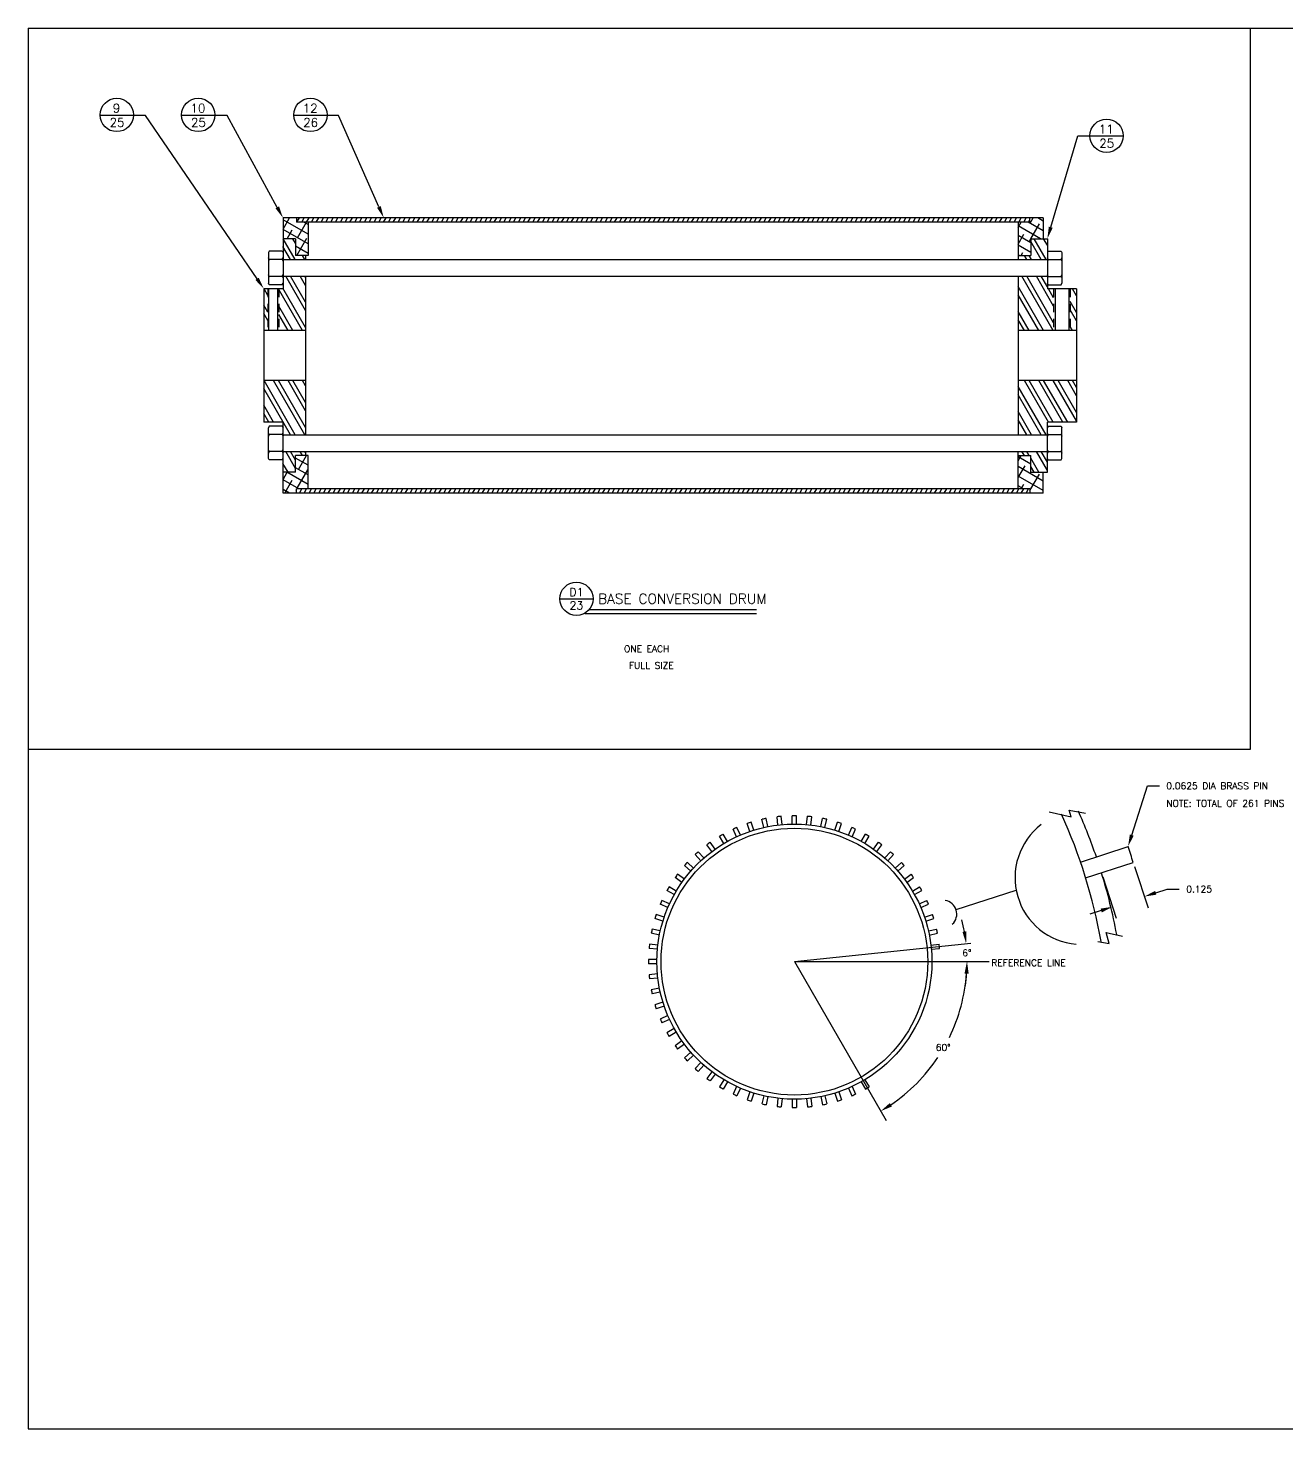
# Model space of a CAD drawing. Extents: x 0 to 33, y 0 to 21.
# Drawn here: x 0 to 18.88, y 0 to 21 of the extents above; entities that cross this region are included whole.
import ezdxf
from ezdxf.enums import TextEntityAlignment as Align

# ---------------------------------------------------------------- set-up
doc = ezdxf.new("R2010")
doc.units = 0
doc.header["$MEASUREMENT"] = 0
doc.linetypes.add('HIDDEN2', pattern=[0.1875, 0.125, -0.0625])
doc.layers.get('0').update_dxf_attribs({"linetype": 'CONTINUOUS'})
doc.layers.get('DEFPOINTS').update_dxf_attribs({"linetype": 'CONTINUOUS'})
for name, color, linetype in [('BORDER', 5, 'CONTINUOUS'), ('DIM', 1, 'CONTINUOUS'), ('HATCH', 2, 'CONTINUOUS'), ('HIDDEN2', 6, 'HIDDEN2'), ('OBJECT', 3, 'CONTINUOUS'), ('TEXT', 1, 'CONTINUOUS')]:
    doc.layers.add(name, color=color, linetype=linetype)
doc.styles.add('ROMANS', font='romans')
doc.styles.add('SIMPLEX', font='SIMPLEX')
doc.dimstyles.get("Standard").update_dxf_attribs({"dimtxt": 0.1, "dimasz": 0.18, "dimexe": 0.18, "dimexo": 0.063, "dimgap": 0.1, "dimtad": 0, "dimtih": 1, "dimtoh": 1, "dimdec": 3, "dimzin": 0, "dimdsep": 46, "dimtxsty": 'SIMPLEX', "dimcen": 0.1, "dimclrd": 1, "dimclre": 1, "dimclrt": 1, "dimadec": 0, "dimazin": 0, "dimtfac": 0.8, "dimtdec": 3, "dimtofl": 0, "dimtmove": 2, "dimatfit": 3, "dimfxl": 1, "dimtolj": 1, "dimtzin": 0, "dimarcsym": 0})

# ---------------------------------------------------------------- blocks, each defined once
blk = doc.blocks.new('*D3')
at = {"color": 1, "linetype": 'ByBlock', "transparency": 16777216}
for start, end in [(333.9574, 356.0147), (303.9853, 326.2932)]:
    blk.add_arc((3.708, 7.006), 2.588, start, end, dxfattribs=at)
for points in [[(6.26, 6.827), (6.32, 6.825), (6.296, 7.006)], [(5.171, 4.834), (5.139, 4.885), (5.002, 4.764)]]:
    blk.add_solid(points, dxfattribs=at)
at = {"layer": 'DEFPOINTS', "color": 0, "linetype": 'ByBlock', "transparency": 16777216}
for p in [(3.708, 7.006), (3.708, 7.006), (6.631, 7.006), (5.954, 5.719), (5.708, 3.542)]:
    blk.add_point(p, dxfattribs=at)
at = {"color": 1, "linetype": 'ByBlock', "transparency": 16777216, "style": 'SIMPLEX'}
blk.add_text('60%%d', height=0.1, dxfattribs=at).set_placement((5.94, 5.719), align=Align.MIDDLE_CENTER)
blk = doc.blocks.new('*D2')
at = {"color": 1, "linetype": 'ByBlock', "transparency": 16777216}
for start, end in [(9.9831, 13.9662), (352.0338, 356.0169)]:
    blk.add_arc((3.708, 7.006), 2.59, start, end, dxfattribs=at)
for points in [[(6.288, 7.459), (6.229, 7.451), (6.284, 7.277)], [(6.262, 6.827), (6.322, 6.825), (6.298, 7.006)]]:
    blk.add_solid(points, dxfattribs=at)
at = {"layer": 'DEFPOINTS', "color": 0, "linetype": 'ByBlock', "transparency": 16777216}
for p in [(6.352, 7.284), (3.708, 7.006), (3.708, 7.006), (6.295, 7.137), (6.631, 7.006)]:
    blk.add_point(p, dxfattribs=at)
at = {"color": 1, "linetype": 'ByBlock', "transparency": 16777216, "style": 'SIMPLEX'}
blk.add_text('6%%d', height=0.1, dxfattribs=at).set_placement((6.295, 7.137), align=Align.MIDDLE_CENTER)
blk = doc.blocks.new('*D4')
at = {"color": 1, "linetype": 'ByBlock', "transparency": 16777216}
for p, q in [((8.809, 8.433), (9.012, 7.81)), ((8.334, 8.278), (8.536, 7.656)), ((9.127, 8.037), (9.298, 8.093)), ((9.298, 8.093), (9.478, 8.093)), ((8.309, 7.771), (8.138, 7.716))]:
    blk.add_line(p, q, dxfattribs=at)
for points in [[(9.118, 8.066), (9.136, 8.009), (8.956, 7.981)], [(8.3, 7.8), (8.318, 7.743), (8.48, 7.827)]]:
    blk.add_solid(points, dxfattribs=at)
at = {"layer": 'DEFPOINTS', "color": 0, "linetype": 'ByBlock', "transparency": 16777216}
for p in [(8.79, 8.493), (8.314, 8.338), (8.956, 7.981)]:
    blk.add_point(p, dxfattribs=at)
at = {"color": 1, "linetype": 'ByBlock', "transparency": 16777216, "style": 'SIMPLEX'}
blk.add_text('0.125', height=0.1, dxfattribs=at).set_placement((9.778, 8.093), align=Align.MIDDLE_CENTER)
blk = doc.blocks.new('*X9')
at = {"color": 0}
for p, q in [((9.564, 7.815), (9.62, 7.912)), ((9.584, 7.599), (9.764, 7.912)), ((9.656, 7.599), (9.814, 7.873)), ((20.839, 7.844), (20.878, 7.912)), ((20.842, 7.599), (21.022, 7.912)), ((20.914, 7.599), (21.027, 7.794)), ((9.8, 7.599), (9.836, 7.662)), ((9.872, 7.599), (9.908, 7.662)), ((20.698, 7.599), (20.734, 7.662)), ((9.127, 7.058), (9.187, 7.162)), ((9.47, 6.653), (9.872, 7.349)), ((9.47, 6.903), (9.728, 7.349)), ((9.47, 7.028), (9.548, 7.162)), ((9.475, 6.537), (9.945, 7.349)), ((9.564, 7.19), (9.656, 7.349)), ((9.62, 6.537), (10.002, 7.198)), ((20.689, 7.334), (20.698, 7.349)), ((20.689, 6.959), (20.914, 7.349)), ((20.689, 7.209), (20.77, 7.349)), ((20.689, 6.834), (20.986, 7.349)), ((20.689, 6.584), (21.027, 7.169)), ((20.734, 6.537), (21.088, 7.151)), ((21.252, 7.06), (21.311, 7.162)), ((9.127, 6.808), (9.22, 6.97)), ((9.692, 6.537), (10.002, 7.073)), ((9.127, 6.683), (9.22, 6.845)), ((9.836, 6.537), (10.002, 6.823)), ((20.878, 6.537), (21.088, 6.901)), ((20.95, 6.537), (21.088, 6.776)), ((21.252, 6.81), (21.314, 6.917)), ((21.252, 6.685), (21.314, 6.792)), ((9.187, 6.537), (9.22, 6.595)), ((9.908, 6.537), (10.002, 6.698)), ((21.311, 6.537), (21.314, 6.542)), ((9.127, 5.308), (9.403, 5.787)), ((9.127, 5.683), (9.187, 5.787)), ((9.127, 5.183), (9.475, 5.787)), ((9.127, 5.558), (9.259, 5.787)), ((9.259, 5.162), (9.62, 5.787)), ((9.331, 5.162), (9.692, 5.787)), ((9.475, 5.162), (9.836, 5.787)), ((9.548, 5.162), (9.908, 5.787)), ((9.584, 4.974), (10.002, 5.698)), ((20.689, 5.459), (20.878, 5.787)), ((20.689, 5.084), (21.095, 5.787)), ((20.689, 5.709), (20.734, 5.787)), ((20.689, 5.334), (20.95, 5.787)), ((20.698, 4.974), (21.167, 5.787)), ((20.842, 4.974), (21.311, 5.787)), ((9.656, 4.974), (10.002, 5.573)), ((20.914, 4.974), (21.314, 5.667)), ((9.8, 4.974), (10.002, 5.323)), ((21.167, 5.162), (21.314, 5.417)), ((21.239, 5.162), (21.314, 5.292)), ((9.872, 4.974), (10.002, 5.198)), ((9.564, 4.565), (9.656, 4.724)), ((9.564, 4.44), (9.728, 4.724)), ((9.692, 4.412), (9.814, 4.623)), ((9.836, 4.662), (9.872, 4.724)), ((9.908, 4.662), (9.945, 4.724)), ((20.689, 4.709), (20.698, 4.724)), ((20.734, 4.662), (20.77, 4.724)), ((20.839, 4.594), (20.914, 4.724)), ((20.839, 4.469), (20.986, 4.724)), ((9.764, 4.412), (9.814, 4.498)), ((20.95, 4.412), (21.027, 4.544)), ((21.022, 4.412), (21.027, 4.419))]:
    blk.add_line(p, q, dxfattribs=at)
blk = doc.blocks.new('*X6')
at = {"color": 0}
for p, q in [((44.694, 12.462), (44.674, 12.498)), ((44.766, 12.462), (44.73, 12.525)), ((44.839, 12.462), (44.802, 12.525)), ((44.911, 12.462), (44.875, 12.525)), ((44.983, 12.462), (44.947, 12.525)), ((45.055, 12.462), (45.019, 12.525)), ((45.127, 12.462), (45.091, 12.525)), ((45.199, 12.462), (45.163, 12.525)), ((45.272, 12.462), (45.235, 12.525)), ((45.344, 12.462), (45.308, 12.525)), ((45.416, 12.462), (45.38, 12.525)), ((45.488, 12.462), (45.452, 12.525)), ((45.56, 12.462), (45.524, 12.525)), ((45.632, 12.462), (45.596, 12.525)), ((45.705, 12.462), (45.669, 12.525)), ((45.777, 12.462), (45.741, 12.525)), ((45.849, 12.462), (45.813, 12.525)), ((45.921, 12.462), (45.885, 12.525)), ((45.993, 12.462), (45.957, 12.525)), ((46.065, 12.462), (46.029, 12.525)), ((46.138, 12.462), (46.102, 12.525)), ((46.21, 12.462), (46.174, 12.525)), ((46.282, 12.462), (46.246, 12.525)), ((46.354, 12.462), (46.318, 12.525)), ((46.426, 12.462), (46.39, 12.525)), ((46.498, 12.462), (46.462, 12.525)), ((46.571, 12.462), (46.535, 12.525)), ((46.643, 12.462), (46.607, 12.525)), ((46.715, 12.462), (46.679, 12.525)), ((46.787, 12.462), (46.751, 12.525)), ((46.859, 12.462), (46.823, 12.525)), ((46.931, 12.462), (46.895, 12.525)), ((47.004, 12.462), (46.968, 12.525)), ((47.076, 12.462), (47.04, 12.525)), ((47.148, 12.462), (47.112, 12.525)), ((47.22, 12.462), (47.184, 12.525)), ((47.292, 12.462), (47.256, 12.525)), ((47.364, 12.462), (47.328, 12.525)), ((47.437, 12.462), (47.401, 12.525)), ((47.509, 12.462), (47.473, 12.525)), ((47.581, 12.462), (47.545, 12.525)), ((47.653, 12.462), (47.617, 12.525)), ((47.725, 12.462), (47.689, 12.525)), ((47.797, 12.462), (47.761, 12.525)), ((47.87, 12.462), (47.834, 12.525)), ((47.942, 12.462), (47.906, 12.525)), ((48.014, 12.462), (47.978, 12.525)), ((48.086, 12.462), (48.05, 12.525)), ((48.158, 12.462), (48.122, 12.525)), ((48.231, 12.462), (48.194, 12.525)), ((48.303, 12.462), (48.267, 12.525)), ((48.375, 12.462), (48.339, 12.525)), ((48.447, 12.462), (48.411, 12.525)), ((48.519, 12.462), (48.483, 12.525)), ((48.591, 12.462), (48.555, 12.525)), ((48.664, 12.462), (48.627, 12.525)), ((48.736, 12.462), (48.7, 12.525)), ((48.808, 12.462), (48.772, 12.525)), ((48.88, 12.462), (48.844, 12.525)), ((48.952, 12.462), (48.916, 12.525)), ((49.024, 12.462), (48.988, 12.525)), ((49.097, 12.462), (49.06, 12.525)), ((49.169, 12.462), (49.133, 12.525)), ((49.241, 12.462), (49.205, 12.525)), ((49.313, 12.462), (49.277, 12.525)), ((49.385, 12.462), (49.349, 12.525)), ((49.457, 12.462), (49.421, 12.525)), ((49.53, 12.462), (49.493, 12.525)), ((49.602, 12.462), (49.566, 12.525)), ((49.674, 12.462), (49.638, 12.525)), ((49.746, 12.462), (49.71, 12.525)), ((49.818, 12.462), (49.782, 12.525)), ((49.89, 12.462), (49.854, 12.525)), ((49.963, 12.462), (49.926, 12.525)), ((50.035, 12.462), (49.999, 12.525)), ((50.107, 12.462), (50.071, 12.525)), ((50.179, 12.462), (50.143, 12.525)), ((50.251, 12.462), (50.215, 12.525)), ((50.323, 12.462), (50.287, 12.525)), ((50.396, 12.462), (50.359, 12.525)), ((50.468, 12.462), (50.432, 12.525)), ((50.54, 12.462), (50.504, 12.525)), ((50.612, 12.462), (50.576, 12.525)), ((50.684, 12.462), (50.648, 12.525)), ((50.756, 12.462), (50.72, 12.525)), ((50.829, 12.462), (50.792, 12.525)), ((50.901, 12.462), (50.865, 12.525)), ((50.973, 12.462), (50.937, 12.525)), ((51.045, 12.462), (51.009, 12.525)), ((51.117, 12.462), (51.081, 12.525)), ((51.189, 12.462), (51.153, 12.525)), ((51.262, 12.462), (51.226, 12.525)), ((51.334, 12.462), (51.298, 12.525)), ((51.406, 12.462), (51.37, 12.525)), ((51.478, 12.462), (51.442, 12.525)), ((51.55, 12.462), (51.514, 12.525)), ((51.622, 12.462), (51.586, 12.525)), ((51.695, 12.462), (51.659, 12.525)), ((51.767, 12.462), (51.731, 12.525)), ((51.839, 12.462), (51.803, 12.525)), ((51.911, 12.462), (51.875, 12.525)), ((51.983, 12.462), (51.947, 12.525)), ((52.055, 12.462), (52.019, 12.525)), ((52.128, 12.462), (52.092, 12.525)), ((52.2, 12.462), (52.164, 12.525)), ((52.272, 12.462), (52.236, 12.525)), ((52.344, 12.462), (52.308, 12.525)), ((52.416, 12.462), (52.38, 12.525)), ((52.488, 12.462), (52.452, 12.525)), ((52.561, 12.462), (52.525, 12.525)), ((52.633, 12.462), (52.597, 12.525)), ((52.705, 12.462), (52.669, 12.525)), ((52.777, 12.462), (52.741, 12.525)), ((52.849, 12.462), (52.813, 12.525)), ((52.921, 12.462), (52.885, 12.525)), ((52.994, 12.462), (52.958, 12.525)), ((53.066, 12.462), (53.03, 12.525)), ((53.138, 12.462), (53.102, 12.525)), ((53.21, 12.462), (53.174, 12.525)), ((53.282, 12.462), (53.246, 12.525)), ((53.354, 12.462), (53.318, 12.525)), ((53.427, 12.462), (53.391, 12.525)), ((53.499, 12.462), (53.463, 12.525)), ((53.571, 12.462), (53.535, 12.525)), ((53.643, 12.462), (53.607, 12.525)), ((53.715, 12.462), (53.679, 12.525)), ((53.787, 12.462), (53.751, 12.525)), ((53.86, 12.462), (53.824, 12.525)), ((53.932, 12.462), (53.896, 12.525)), ((54.004, 12.462), (53.968, 12.525)), ((54.076, 12.462), (54.04, 12.525)), ((54.148, 12.462), (54.112, 12.525)), ((54.221, 12.462), (54.184, 12.525)), ((54.293, 12.462), (54.257, 12.525)), ((54.365, 12.462), (54.329, 12.525)), ((54.437, 12.462), (54.401, 12.525)), ((54.509, 12.462), (54.473, 12.525)), ((54.581, 12.462), (54.545, 12.525)), ((54.654, 12.462), (54.617, 12.525)), ((54.726, 12.462), (54.69, 12.525)), ((54.798, 12.462), (54.762, 12.525)), ((54.87, 12.462), (54.834, 12.525)), ((54.942, 12.462), (54.906, 12.525)), ((55.014, 12.462), (54.978, 12.525)), ((55.087, 12.462), (55.05, 12.525)), ((55.159, 12.462), (55.123, 12.525)), ((55.231, 12.462), (55.195, 12.525)), ((55.303, 12.462), (55.267, 12.525)), ((55.375, 12.462), (55.339, 12.525)), ((55.447, 12.462), (55.411, 12.525)), ((55.52, 12.462), (55.483, 12.525)), ((55.592, 12.462), (55.556, 12.525)), ((55.664, 12.462), (55.628, 12.525)), ((44.73, 8.4), (44.694, 8.462)), ((44.802, 8.4), (44.766, 8.462)), ((44.875, 8.4), (44.839, 8.462)), ((44.947, 8.4), (44.911, 8.462)), ((45.019, 8.4), (44.983, 8.462)), ((45.091, 8.4), (45.055, 8.462)), ((45.163, 8.4), (45.127, 8.462)), ((45.235, 8.4), (45.199, 8.462)), ((45.308, 8.4), (45.272, 8.462)), ((45.38, 8.4), (45.344, 8.462)), ((45.452, 8.4), (45.416, 8.462)), ((45.524, 8.4), (45.488, 8.462)), ((45.596, 8.4), (45.56, 8.462)), ((45.669, 8.4), (45.632, 8.462)), ((45.741, 8.4), (45.705, 8.462)), ((45.813, 8.4), (45.777, 8.462)), ((45.885, 8.4), (45.849, 8.462)), ((45.957, 8.4), (45.921, 8.462)), ((46.029, 8.4), (45.993, 8.462)), ((46.102, 8.4), (46.065, 8.462)), ((46.174, 8.4), (46.138, 8.462)), ((46.246, 8.4), (46.21, 8.462)), ((46.318, 8.4), (46.282, 8.462)), ((46.39, 8.4), (46.354, 8.462)), ((46.462, 8.4), (46.426, 8.462)), ((46.535, 8.4), (46.498, 8.462)), ((46.607, 8.4), (46.571, 8.462)), ((46.679, 8.4), (46.643, 8.462)), ((46.751, 8.4), (46.715, 8.462)), ((46.823, 8.4), (46.787, 8.462)), ((46.895, 8.4), (46.859, 8.462)), ((46.968, 8.4), (46.931, 8.462)), ((47.04, 8.4), (47.004, 8.462)), ((47.112, 8.4), (47.076, 8.462)), ((47.184, 8.4), (47.148, 8.462)), ((47.256, 8.4), (47.22, 8.462)), ((47.328, 8.4), (47.292, 8.462)), ((47.401, 8.4), (47.364, 8.462)), ((47.473, 8.4), (47.437, 8.462)), ((47.545, 8.4), (47.509, 8.462)), ((47.617, 8.4), (47.581, 8.462)), ((47.689, 8.4), (47.653, 8.462)), ((47.761, 8.4), (47.725, 8.462)), ((47.834, 8.4), (47.797, 8.462)), ((47.906, 8.4), (47.87, 8.462)), ((47.978, 8.4), (47.942, 8.462)), ((48.05, 8.4), (48.014, 8.462)), ((48.122, 8.4), (48.086, 8.462)), ((48.194, 8.4), (48.158, 8.462)), ((48.267, 8.4), (48.231, 8.462)), ((48.339, 8.4), (48.303, 8.462)), ((48.411, 8.4), (48.375, 8.462)), ((48.483, 8.4), (48.447, 8.462)), ((48.555, 8.4), (48.519, 8.462)), ((48.627, 8.4), (48.591, 8.462)), ((48.7, 8.4), (48.664, 8.462)), ((48.772, 8.4), (48.736, 8.462)), ((48.844, 8.4), (48.808, 8.462)), ((48.916, 8.4), (48.88, 8.462)), ((48.988, 8.4), (48.952, 8.462)), ((49.06, 8.4), (49.024, 8.462)), ((49.133, 8.4), (49.097, 8.462)), ((49.205, 8.4), (49.169, 8.462)), ((49.277, 8.4), (49.241, 8.462)), ((49.349, 8.4), (49.313, 8.462)), ((49.421, 8.4), (49.385, 8.462)), ((49.493, 8.4), (49.457, 8.462)), ((49.566, 8.4), (49.53, 8.462)), ((49.638, 8.4), (49.602, 8.462)), ((49.71, 8.4), (49.674, 8.462)), ((49.782, 8.4), (49.746, 8.462)), ((49.854, 8.4), (49.818, 8.462)), ((49.926, 8.4), (49.89, 8.462)), ((49.999, 8.4), (49.963, 8.462)), ((50.071, 8.4), (50.035, 8.462)), ((50.143, 8.4), (50.107, 8.462)), ((50.215, 8.4), (50.179, 8.462)), ((50.287, 8.4), (50.251, 8.462)), ((50.359, 8.4), (50.323, 8.462)), ((50.432, 8.4), (50.396, 8.462)), ((50.504, 8.4), (50.468, 8.462)), ((50.576, 8.4), (50.54, 8.462)), ((50.648, 8.4), (50.612, 8.462)), ((50.72, 8.4), (50.684, 8.462)), ((50.792, 8.4), (50.756, 8.462)), ((50.865, 8.4), (50.829, 8.462)), ((50.937, 8.4), (50.901, 8.462)), ((51.009, 8.4), (50.973, 8.462)), ((51.081, 8.4), (51.045, 8.462)), ((51.153, 8.4), (51.117, 8.462)), ((51.226, 8.4), (51.189, 8.462)), ((51.298, 8.4), (51.262, 8.462)), ((51.37, 8.4), (51.334, 8.462)), ((51.442, 8.4), (51.406, 8.462)), ((51.514, 8.4), (51.478, 8.462)), ((51.586, 8.4), (51.55, 8.462)), ((51.659, 8.4), (51.622, 8.462)), ((51.731, 8.4), (51.695, 8.462)), ((51.803, 8.4), (51.767, 8.462)), ((51.875, 8.4), (51.839, 8.462)), ((51.947, 8.4), (51.911, 8.462)), ((52.019, 8.4), (51.983, 8.462)), ((52.092, 8.4), (52.055, 8.462)), ((52.164, 8.4), (52.128, 8.462)), ((52.236, 8.4), (52.2, 8.462)), ((52.308, 8.4), (52.272, 8.462)), ((52.38, 8.4), (52.344, 8.462)), ((52.452, 8.4), (52.416, 8.462)), ((52.525, 8.4), (52.488, 8.462)), ((52.597, 8.4), (52.561, 8.462)), ((52.669, 8.4), (52.633, 8.462)), ((52.741, 8.4), (52.705, 8.462)), ((52.813, 8.4), (52.777, 8.462)), ((52.885, 8.4), (52.849, 8.462)), ((52.958, 8.4), (52.921, 8.462)), ((53.03, 8.4), (52.994, 8.462)), ((53.102, 8.4), (53.066, 8.462)), ((53.174, 8.4), (53.138, 8.462)), ((53.246, 8.4), (53.21, 8.462)), ((53.318, 8.4), (53.282, 8.462)), ((53.391, 8.4), (53.354, 8.462)), ((53.463, 8.4), (53.427, 8.462)), ((53.535, 8.4), (53.499, 8.462)), ((53.607, 8.4), (53.571, 8.462)), ((53.679, 8.4), (53.643, 8.462)), ((53.751, 8.4), (53.715, 8.462)), ((53.824, 8.4), (53.787, 8.462)), ((53.896, 8.4), (53.86, 8.462)), ((53.968, 8.4), (53.932, 8.462)), ((54.04, 8.4), (54.004, 8.462)), ((54.112, 8.4), (54.076, 8.462)), ((54.184, 8.4), (54.148, 8.462)), ((54.257, 8.4), (54.221, 8.462)), ((54.329, 8.4), (54.293, 8.462)), ((54.401, 8.4), (54.365, 8.462)), ((54.473, 8.4), (54.437, 8.462)), ((54.545, 8.4), (54.509, 8.462)), ((54.617, 8.4), (54.581, 8.462)), ((54.69, 8.4), (54.654, 8.462)), ((54.762, 8.4), (54.726, 8.462)), ((54.834, 8.4), (54.798, 8.462)), ((54.906, 8.4), (54.87, 8.462)), ((54.978, 8.4), (54.942, 8.462)), ((55.05, 8.4), (55.014, 8.462)), ((55.123, 8.4), (55.087, 8.462)), ((55.195, 8.4), (55.159, 8.462)), ((55.267, 8.4), (55.231, 8.462)), ((55.339, 8.4), (55.303, 8.462)), ((55.411, 8.4), (55.375, 8.462)), ((55.483, 8.4), (55.447, 8.462)), ((55.556, 8.4), (55.52, 8.462)), ((55.628, 8.4), (55.592, 8.462)), ((55.674, 8.445), (55.664, 8.462))]:
    blk.add_line(p, q, dxfattribs=at)
blk = doc.blocks.new('*X8')
at = {"color": 0}
for p, q in [((30.02, 12.28), (30.395, 12.497)), ((30.02, 12.425), (30.085, 12.462)), ((30.179, 12.228), (30.044, 12.462)), ((30.395, 12.354), (30.297, 12.525)), ((30.02, 12.136), (30.395, 12.352)), ((30.188, 11.962), (30.04, 12.22)), ((30.333, 12.212), (30.256, 12.345)), ((30.02, 11.992), (30.207, 12.1)), ((30.02, 8.96), (30.023, 8.962)), ((30.02, 8.816), (30.207, 8.924)), ((30.164, 8.755), (30.044, 8.962)), ((30.02, 8.672), (30.207, 8.78)), ((30.02, 8.527), (30.34, 8.712)), ((30.181, 8.476), (30.024, 8.746)), ((30.395, 8.604), (30.333, 8.712)), ((30.044, 8.462), (30.041, 8.467)), ((30.157, 8.462), (30.395, 8.6)), ((30.369, 8.4), (30.258, 8.592)), ((30.299, 8.4), (30.395, 8.455))]:
    blk.add_line(p, q, dxfattribs=at)
blk = doc.blocks.new('*X7')
at = {"color": 0}
for p, q in [((12.759, 19.346), (12.841, 19.394)), ((12.759, 19.202), (12.983, 19.331)), ((12.953, 19.314), (12.907, 19.394)), ((13.134, 19.252), (13.088, 19.331)), ((12.8, 19.081), (13.134, 19.274)), ((12.944, 19.081), (12.814, 19.306)), ((12.946, 19.022), (13.134, 19.13)), ((13.134, 19.002), (13.047, 19.152)), ((12.97, 19.035), (12.946, 19.076)), ((12.946, 18.877), (13.134, 18.985)), ((13.088, 18.831), (13.064, 18.873)), ((13.117, 18.831), (13.134, 18.841)), ((12.946, 15.702), (13.134, 15.81)), ((13.134, 15.752), (13.088, 15.831)), ((12.759, 15.449), (13.134, 15.666)), ((12.959, 15.305), (12.815, 15.554)), ((12.954, 15.562), (12.944, 15.581)), ((13.134, 15.502), (13.031, 15.679)), ((12.759, 15.305), (13.134, 15.521)), ((13.088, 15.331), (13.048, 15.4)), ((13.054, 15.331), (13.134, 15.377)), ((12.835, 15.269), (12.832, 15.275)), ((12.946, 15.269), (12.959, 15.276))]:
    blk.add_line(p, q, dxfattribs=at)
blk = doc.blocks.new('P-TITLE')
at = {"layer": 'OBJECT'}
for p, q in [((-1.562, -0.638), (-1.062, -0.638)), ((-1.113, -0.8), (1.387, -0.8)), ((1.387, -0.862), (-1.188, -0.862))]:
    blk.add_line(p, q, dxfattribs=at)
blk.add_circle((-1.312, -0.638), 0.25, dxfattribs=at)
at = {"layer": 'OBJECT', "style": 'ROMANS'}
for tag, p in [('NO.', (-1.312, -0.538)), ('PAGE', (-1.312, -0.738))]:
    blk.add_attdef(tag, text='', height=0.12, dxfattribs=at).set_placement(p, align=Align.MIDDLE)
for tag, p, height in [('DESCRIPTION', (-0.988, -0.712), 0.15), ('MATERIAL', (-0.325, -1.188), 0.1), ('#_REQUIRED', (-0.6, -1.438), 0.1), ('SCALE', (-0.525, -1.688), 0.1)]:
    blk.add_attdef(tag, p, '', height=height, dxfattribs=at)
at = {"layer": 'OBJECT', "style": 'ROMANS', "flags": 2}
for tag, p in [('MATERIAL:', (-1.163, -1.188)), ('REQD:', (-1.163, -1.438)), ('SCALE:', (-1.163, -1.688))]:
    blk.add_attdef(tag, p, '', height=0.1, dxfattribs=at)

msp = doc.modelspace()

# ---------------------------------------------------------------- linework, layer by layer
at = {"layer": 'BORDER'}
for p, q in [((0, 21), (33, 21)), ((0, 21), (0, 0)), ((18.3272, 21), (18.3272, 10.1834)), ((18.3272, 10.1834), (0, 10.1834)), ((0, 0), (33, 0))]:
    msp.add_line(p, q, dxfattribs=at)
at = {"layer": 'DIM', "color": 1}
for p, q in [((1.7604, 19.688), (1.0817, 19.688)), ((3.435, 17.2398), (1.7604, 19.688)), ((2.9885, 19.688), (2.3033, 19.688)), ((3.738, 18.3118), (2.9885, 19.688)), ((4.655, 19.688), (3.9856, 19.688)), ((5.2623, 18.3183), (4.655, 19.688)), ((15.3377, 18.0139), (15.7428, 19.3841)), ((15.7428, 19.3841), (16.4247, 19.3841))]:
    msp.add_line(p, q, dxfattribs=at)
at = {"layer": 'DIM'}
for p, q in [((15.3129, 9.2516), (15.6461, 9.1739)), ((15.6128, 9.2738), (15.8571, 9.2294)), ((15.6461, 9.1739), (15.6128, 9.2738)), ((10.8257, 8.9573), (10.787, 9.0766)), ((10.8852, 8.9766), (10.8464, 9.0959)), ((11.0334, 9.0163), (11.0073, 9.139)), ((11.0945, 9.0293), (11.0684, 9.152)), ((11.246, 9.0533), (11.2329, 9.1781)), ((11.3082, 9.0598), (11.2951, 9.1846)), ((11.4614, 9.0679), (11.4614, 9.1933)), ((11.5239, 9.0679), (11.5239, 9.1933)), ((11.6771, 9.0598), (11.6902, 9.1846)), ((11.7393, 9.0533), (11.7524, 9.1781)), ((11.8908, 9.0293), (11.9169, 9.152)), ((11.952, 9.0163), (11.978, 9.139)), ((12.1001, 8.9766), (12.1389, 9.0959)), ((12.1596, 8.9573), (12.1984, 9.0766)), ((10.4346, 8.776), (10.3719, 8.8846)), ((10.4887, 8.8072), (10.426, 8.9159)), ((10.6254, 8.8769), (10.5744, 8.9915)), ((10.6825, 8.9023), (10.6315, 9.0169)), ((12.3028, 8.9023), (12.3539, 9.0169)), ((12.3599, 8.8769), (12.4109, 8.9915)), ((12.4966, 8.8072), (12.5594, 8.9159)), ((12.5507, 8.776), (12.6135, 8.8846)), ((10.0897, 8.5173), (10.0057, 8.6106)), ((10.1361, 8.5591), (10.0522, 8.6524)), ((10.2554, 8.6557), (10.1816, 8.7572)), ((10.3059, 8.6924), (10.2322, 8.7939)), ((12.6794, 8.6924), (12.7532, 8.7939)), ((12.73, 8.6557), (12.8037, 8.7572)), ((12.8492, 8.5591), (12.9332, 8.6524)), ((12.8956, 8.5173), (12.9796, 8.6106)), ((15.7837, 8.4988), (16.4979, 8.7308)), ((9.9394, 8.3624), (9.8461, 8.4463)), ((9.9812, 8.4088), (9.8879, 8.4928)), ((13.0041, 8.4088), (13.0974, 8.4928)), ((13.046, 8.3624), (13.1392, 8.4463)), ((15.861, 8.261), (16.5752, 8.4931)), ((9.8061, 8.1926), (9.7046, 8.2663)), ((9.8428, 8.2431), (9.7413, 8.3169)), ((13.1425, 8.2431), (13.244, 8.3169)), ((13.1792, 8.1926), (13.2808, 8.2663)), ((9.6913, 8.0098), (9.5826, 8.0725)), ((9.7225, 8.0639), (9.6139, 8.1267)), ((13.2628, 8.0639), (13.3715, 8.1267)), ((13.2941, 8.0098), (13.4027, 8.0725)), ((9.5962, 7.816), (9.4816, 7.867)), ((9.6216, 7.8731), (9.507, 7.9241)), ((13.3637, 7.8731), (13.4783, 7.9241)), ((13.3891, 7.816), (13.5038, 7.867)), ((9.5219, 7.6133), (9.4026, 7.6521)), ((9.5412, 7.6728), (9.4219, 7.7115)), ((13.4441, 7.6728), (13.5634, 7.7115)), ((13.4634, 7.6133), (13.5828, 7.6521)), ((9.4692, 7.404), (9.3465, 7.4301)), ((9.4822, 7.4651), (9.3595, 7.4912)), ((13.5031, 7.4651), (13.6259, 7.4912)), ((13.5161, 7.404), (13.6389, 7.4301)), ((16.1681, 7.4423), (16.4124, 7.3868)), ((16.2125, 7.2758), (16.1681, 7.4423)), ((9.4387, 7.1903), (9.3139, 7.2034)), ((9.4452, 7.2525), (9.3204, 7.2656)), ((11.4927, 7.0058), (14.137, 7.2838)), ((13.5401, 7.2525), (13.6649, 7.2656)), ((13.5467, 7.1903), (13.6714, 7.2034)), ((16.0459, 7.3091), (16.2125, 7.2758)), ((9.4306, 7.0371), (9.3052, 7.0371)), ((9.4306, 6.9746), (9.3052, 6.9746)), ((11.4927, 7.0058), (12.8675, 4.6245)), ((11.4927, 7.0058), (14.416, 7.0058)), ((9.4387, 6.8214), (9.3139, 6.8083)), ((9.4452, 6.7592), (9.3204, 6.7461)), ((9.4692, 6.6077), (9.3465, 6.5816)), ((9.4822, 6.5466), (9.3595, 6.5205)), ((9.5219, 6.3984), (9.4026, 6.3596)), ((9.5412, 6.3389), (9.4219, 6.3001)), ((9.5962, 6.1957), (9.4816, 6.1446)), ((9.6216, 6.1386), (9.507, 6.0876)), ((9.6913, 6.0019), (9.5826, 5.9392)), ((9.7225, 5.9478), (9.6139, 5.885)), ((9.8061, 5.8191), (9.7046, 5.7453)), ((9.8428, 5.7685), (9.7413, 5.6948)), ((9.9394, 5.6493), (9.8461, 5.5653)), ((9.9812, 5.6029), (9.8879, 5.5189)), ((10.0897, 5.4944), (10.0057, 5.4011)), ((10.1361, 5.4525), (10.0522, 5.3593)), ((10.2554, 5.356), (10.1816, 5.2545)), ((10.3059, 5.3193), (10.2322, 5.2177)), ((10.4346, 5.2357), (10.3719, 5.127)), ((10.4887, 5.2045), (10.426, 5.0958)), ((10.6254, 5.1348), (10.5744, 5.0202)), ((10.6825, 5.1094), (10.6315, 4.9947)), ((10.8257, 5.0544), (10.787, 4.9351)), ((12.1596, 5.0544), (12.1984, 4.9351)), ((12.3028, 5.1094), (12.3539, 4.9947)), ((12.3599, 5.1348), (12.4109, 5.0202)), ((12.4966, 5.2045), (12.5594, 5.0958)), ((12.5507, 5.2357), (12.6135, 5.127)), ((10.8852, 5.0351), (10.8464, 4.9157)), ((11.0334, 4.9954), (11.0073, 4.8726)), ((11.0945, 4.9824), (11.0684, 4.8596)), ((11.246, 4.9584), (11.2329, 4.8336)), ((11.3082, 4.9518), (11.2951, 4.8271)), ((11.4614, 4.9438), (11.4614, 4.8183)), ((11.5239, 4.9438), (11.5239, 4.8183)), ((11.6771, 4.9518), (11.6902, 4.8271)), ((11.7393, 4.9584), (11.7524, 4.8336)), ((11.8908, 4.9824), (11.9169, 4.8596)), ((11.952, 4.9954), (11.978, 4.8726)), ((12.1001, 5.0351), (12.1389, 4.9157))]:
    msp.add_line(p, q, dxfattribs=at)
for centre in [(1.3316, 19.6966), (2.5532, 19.6966), (4.2354, 19.6966), (16.1747, 19.3841)]:
    msp.add_circle(centre, 0.25, dxfattribs=at)
for centre, radius, start, end in [((11.4927, 7.0058), 2.1875, 107.18146, 108.81854), ((11.4927, 7.0058), 2.1875, 101.18146, 102.81854), ((11.4927, 7.0058), 2.1875, 95.18146, 96.81854), ((11.4927, 7.0058), 2.1875, 89.18146, 90.81854), ((11.4927, 7.0058), 2.1875, 83.18146, 84.81854), ((11.4927, 7.0058), 2.1875, 77.18146, 78.81854), ((11.4927, 7.0058), 2.1875, 71.18146, 72.81854), ((15.8016, 8.2637), 1, 127.31333, 265.34259), ((11.4927, 7.0058), 2.1875, 119.18146, 120.81854), ((11.4927, 7.0058), 2.1875, 113.18146, 114.81854), ((11.4927, 7.0058), 2.1875, 65.18146, 66.81854), ((11.4927, 7.0058), 2.1875, 59.18146, 60.81854), ((11.4927, 7.0058), 2.1875, 131.18146, 132.81854), ((11.4927, 7.0058), 2.1875, 125.18146, 126.81854), ((11.4927, 7.0058), 2.1875, 53.18146, 54.81854), ((11.4927, 7.0058), 2.1875, 47.18146, 48.81854), ((8.2148, 5.9081), 8.75, 17.18146, 18.81854), ((11.4927, 7.0058), 2.1875, 137.18146, 138.81854), ((11.4927, 7.0058), 2.1875, 41.18146, 42.81854), ((11.4927, 7.0058), 2.1875, 143.18146, 144.81854), ((11.4927, 7.0058), 2.1875, 35.18146, 36.81854), ((11.4927, 7.0058), 2.1875, 149.18146, 150.81854), ((11.4927, 7.0058), 2.1875, 29.18146, 30.81854), ((11.4927, 7.0058), 2.1875, 155.18146, 156.81854), ((11.4927, 7.0058), 2.1875, 23.18146, 24.81854), ((11.4927, 7.0058), 2.1875, 161.18146, 162.81854), ((11.4927, 7.0058), 2.1875, 17.18146, 18.81854), ((11.4927, 7.0058), 2.1875, 167.18146, 168.81854), ((11.4927, 7.0058), 2.1875, 11.18146, 12.81854), ((11.4927, 7.0058), 2.1875, 173.18146, 174.81854), ((11.4927, 7.0058), 2.1875, 5.18146, 6.81854), ((11.4927, 7.0058), 2.1875, 179.18146, 180.81854), ((11.4927, 7.0058), 2.1875, 185.18146, 186.81854), ((11.4927, 7.0058), 2.1875, 191.18146, 192.81854), ((11.4927, 7.0058), 2.1875, 197.18146, 198.81854), ((11.4927, 7.0058), 2.1875, 203.18146, 204.81854), ((11.4927, 7.0058), 2.1875, 209.18146, 210.81854), ((11.4927, 7.0058), 2.1875, 215.18146, 216.81854), ((11.4927, 7.0058), 2.1875, 221.18146, 222.81854), ((11.4927, 7.0058), 2.1875, 227.18146, 228.81854), ((11.4927, 7.0058), 2.1875, 233.18146, 234.81854), ((11.4927, 7.0058), 2.1875, 239.18146, 240.81854), ((11.4927, 7.0058), 2.1875, 299.18146, 300.81854), ((11.4927, 7.0058), 2.1875, 245.18146, 246.81854), ((11.4927, 7.0058), 2.1875, 251.18146, 252.81854), ((11.4927, 7.0058), 2.1875, 257.18146, 258.81854), ((11.4927, 7.0058), 2.1875, 263.18146, 264.81854), ((11.4927, 7.0058), 2.1875, 275.18146, 276.81854), ((11.4927, 7.0058), 2.1875, 281.18146, 282.81854), ((11.4927, 7.0058), 2.1875, 287.18146, 288.81854), ((11.4927, 7.0058), 2.1875, 293.18146, 294.81854), ((11.4927, 7.0058), 2.1875, 269.18146, 270.81854)]:
    msp.add_arc(centre, radius, start, end, dxfattribs=at)
at = {"layer": 'DIM', "color": 1}
for points in [[(3.7644, 18.3262), (3.7117, 18.2975), (3.8241, 18.1538)], [(5.2897, 18.3305), (5.2349, 18.3061), (5.3353, 18.1538)], [(15.3664, 18.0054), (15.3089, 18.0224), (15.2866, 17.8413)], [(3.4598, 17.2568), (3.4103, 17.2229), (3.5366, 17.0913)]]:
    msp.add_solid(points, dxfattribs=at)
at = {"layer": 'HIDDEN2'}
for p, q in [((3.5984, 17.0913), (3.5984, 16.4663)), ((3.7624, 17.0913), (3.7624, 16.4663)), ((15.3804, 17.0913), (15.3804, 16.4663)), ((15.6304, 17.0913), (15.6304, 16.4663))]:
    msp.add_line(p, q, dxfattribs=at)
at = {"layer": 'OBJECT'}
for p, q in [((15.2241, 18.1538), (3.8241, 18.1538)), ((3.8241, 18.1538), (3.8241, 17.0913)), ((4.0241, 18.1538), (4.0241, 18.0913)), ((15.0241, 18.0913), (4.0241, 18.0913)), ((4.1991, 18.0913), (4.1991, 17.5913)), ((14.8491, 18.0913), (14.8491, 17.5288)), ((15.0241, 18.0913), (15.0241, 18.1538)), ((15.2241, 18.1538), (15.2241, 17.8413)), ((3.6157, 17.6563), (3.6054, 17.6335)), ((3.8138, 17.6563), (3.6157, 17.6563)), ((3.8138, 17.6563), (3.8241, 17.6335)), ((4.0116, 17.8413), (3.8241, 17.8413)), ((4.0116, 17.8413), (4.0116, 17.5913)), ((15.0366, 17.8413), (15.2866, 17.8413)), ((15.0366, 17.8413), (15.0366, 17.5913)), ((15.2866, 17.8413), (15.2866, 17.0913)), ((15.297, 17.6563), (15.2866, 17.6335)), ((15.297, 17.6563), (15.495, 17.6563)), ((15.495, 17.6563), (15.5054, 17.6335)), ((3.6054, 17.6335), (3.6054, 17.174)), ((3.6157, 17.53), (3.6054, 17.5529)), ((3.6157, 17.53), (3.6054, 17.5072)), ((3.8138, 17.53), (3.6157, 17.53)), ((3.8138, 17.53), (3.8241, 17.5529)), ((3.8138, 17.53), (3.8241, 17.5072)), ((3.8241, 17.6335), (3.8241, 17.174)), ((3.8241, 17.5288), (15.2866, 17.5288)), ((4.1991, 17.5913), (4.0116, 17.5913)), ((4.1616, 17.5913), (4.1616, 17.5288)), ((14.8491, 17.5913), (15.0366, 17.5913)), ((15.2866, 17.6335), (15.2866, 17.174)), ((15.297, 17.53), (15.2866, 17.5529)), ((15.297, 17.53), (15.2866, 17.5072)), ((15.297, 17.53), (15.495, 17.53)), ((15.495, 17.53), (15.5054, 17.5529)), ((15.495, 17.53), (15.5054, 17.5072)), ((15.5054, 17.6335), (15.5054, 17.174)), ((3.6157, 17.2775), (3.6054, 17.3003)), ((3.6157, 17.2775), (3.6054, 17.2546)), ((3.8138, 17.2775), (3.6157, 17.2775)), ((3.8138, 17.2775), (3.8241, 17.3003)), ((3.8138, 17.2775), (3.8241, 17.2546)), ((3.8241, 17.2788), (15.2866, 17.2788)), ((4.1616, 17.2788), (4.1616, 14.9038)), ((14.8491, 17.2788), (14.8491, 14.9038)), ((15.297, 17.2775), (15.2866, 17.3003)), ((15.297, 17.2775), (15.2866, 17.2546)), ((15.297, 17.2775), (15.495, 17.2775)), ((15.495, 17.2775), (15.5054, 17.3003)), ((15.495, 17.2775), (15.5054, 17.2546)), ((3.5366, 17.0913), (3.5366, 15.0913)), ((3.8241, 17.0913), (3.5366, 17.0913)), ((3.6157, 17.1512), (3.6054, 17.174)), ((3.6124, 16.4663), (3.6124, 17.0913)), ((3.8138, 17.1512), (3.6157, 17.1512)), ((3.7484, 16.4663), (3.7484, 17.0913)), ((3.8138, 17.1512), (3.8241, 17.174)), ((15.297, 17.1512), (15.2866, 17.174)), ((15.7241, 17.0913), (15.2866, 17.0913)), ((15.297, 17.1512), (15.495, 17.1512)), ((15.4034, 17.0913), (15.4034, 16.4663)), ((15.495, 17.1512), (15.5054, 17.174)), ((15.6074, 17.0913), (15.6074, 16.4663)), ((15.7241, 17.0913), (15.7241, 15.0913)), ((4.1616, 16.4663), (3.5366, 16.4663)), ((15.7241, 16.4663), (14.8491, 16.4663)), ((4.1616, 15.7163), (3.5366, 15.7163)), ((15.7241, 15.7163), (14.8491, 15.7163)), ((3.8241, 15.0913), (3.5366, 15.0913)), ((3.6157, 15.0313), (3.6054, 15.0085)), ((3.6054, 14.549), (3.6054, 15.0085)), ((3.6157, 14.905), (3.6054, 14.9279)), ((3.8138, 15.0313), (3.6157, 15.0313)), ((3.8138, 15.0313), (3.8241, 15.0085)), ((3.8138, 14.905), (3.8241, 14.9279)), ((3.8241, 14.0288), (3.8241, 15.0913)), ((3.8241, 14.549), (3.8241, 15.0085)), ((15.2866, 14.3413), (15.2866, 15.0913)), ((15.7241, 15.0913), (15.2866, 15.0913)), ((15.297, 15.0313), (15.2866, 15.0085)), ((15.2866, 14.549), (15.2866, 15.0085)), ((15.297, 14.905), (15.2866, 14.9279)), ((15.297, 15.0313), (15.495, 15.0313)), ((15.495, 15.0313), (15.5054, 15.0085)), ((15.495, 14.905), (15.5054, 14.9279)), ((15.5054, 14.549), (15.5054, 15.0085)), ((3.6157, 14.905), (3.6054, 14.8822)), ((3.8138, 14.905), (3.6157, 14.905)), ((3.8138, 14.905), (3.8241, 14.8822)), ((3.8241, 14.9038), (15.2866, 14.9038)), ((15.297, 14.905), (15.2866, 14.8822)), ((15.297, 14.905), (15.495, 14.905)), ((15.495, 14.905), (15.5054, 14.8822)), ((3.6157, 14.6525), (3.6054, 14.6753)), ((3.6157, 14.6525), (3.6054, 14.6296)), ((3.6157, 14.5262), (3.6054, 14.549)), ((3.8138, 14.6525), (3.6157, 14.6525)), ((3.8138, 14.5262), (3.6157, 14.5262)), ((3.8138, 14.6525), (3.8241, 14.6753)), ((3.8138, 14.6525), (3.8241, 14.6296)), ((3.8138, 14.5262), (3.8241, 14.549)), ((3.8241, 14.6538), (15.2866, 14.6538)), ((4.0116, 14.3413), (4.0116, 14.5913)), ((4.1991, 14.5913), (4.0116, 14.5913)), ((4.1616, 14.6538), (4.1616, 14.5913)), ((4.1991, 14.0913), (4.1991, 14.5913)), ((14.8491, 14.0913), (14.8491, 14.6538)), ((14.8491, 14.5913), (15.0366, 14.5913)), ((15.0366, 14.3413), (15.0366, 14.5913)), ((15.297, 14.6525), (15.2866, 14.6753)), ((15.297, 14.6525), (15.2866, 14.6296)), ((15.297, 14.5262), (15.2866, 14.549)), ((15.297, 14.6525), (15.495, 14.6525)), ((15.297, 14.5262), (15.495, 14.5262)), ((15.495, 14.6525), (15.5054, 14.6753)), ((15.495, 14.6525), (15.5054, 14.6296)), ((15.495, 14.5262), (15.5054, 14.549)), ((4.0116, 14.3413), (3.8241, 14.3413)), ((15.0366, 14.3413), (15.2866, 14.3413)), ((15.2241, 14.0288), (15.2241, 14.3413)), ((15.0241, 14.0913), (4.0241, 14.0913)), ((4.0241, 14.0288), (4.0241, 14.0913)), ((15.0241, 14.0913), (15.0241, 14.0288)), ((15.2241, 14.0288), (3.8241, 14.0288)), ((15.2241, 14.0288), (3.8241, 14.0288))]:
    msp.add_line(p, q, dxfattribs=at)
for radius in [2.0625, 2]:
    msp.add_circle((11.4927, 7.0058), radius, dxfattribs=at)
for radius, start, end in [(8.25, 18.86815, 23.99113), (8, 10.06861, 24.42979), (8.25, 10.50727, 17.13185)]:
    msp.add_arc((8.2148, 5.9081), radius, start, end, dxfattribs=at)
at = {"layer": 'TEXT', "color": 1}
for p, q in [((16.5523, 8.9019), (16.7901, 9.6401)), ((16.7901, 9.6401), (16.9701, 9.6401))]:
    msp.add_line(p, q, dxfattribs=at)
at = {"layer": 'TEXT'}
msp.add_line((13.9173, 7.7874), (14.819, 8.0781), dxfattribs=at)
msp.add_arc((13.7247, 7.7198), 0.2041, 312.07771, 81.15503, dxfattribs=at)
at = {"layer": 'TEXT', "color": 1}
msp.add_solid([(16.5808, 8.8927), (16.5237, 8.9111), (16.4971, 8.7306)], dxfattribs=at)

# ---------------------------------------------------------------- block references
at = {"layer": 'HATCH', "xscale": -1}
for name, p in [('*X8', (34.2191, 5.6289)), ('*X7', (27.9829, -1.2399)), ('*X9', (24.8506, 9.9293))]:
    msp.add_blockref(name, p, dxfattribs=at)
at = {"layer": 'OBJECT', "xscale": -1}
msp.add_blockref('*X6', (59.6979, 5.6289), dxfattribs=at)
at = {"layer": 'TEXT'}
ref = msp.add_blockref('P-TITLE', (9.5373, 13.082), dxfattribs=at)
ref.add_attrib('SCALE', 'FULL SIZE', (9.0123, 11.3945), dxfattribs={"layer": 'OBJECT', "height": 0.1, "style": 'ROMANS'})
ref.add_attrib('#_REQUIRED', 'ONE EACH', (8.9373, 11.644), dxfattribs={"layer": 'OBJECT', "height": 0.1, "style": 'ROMANS'})
ref.add_attrib('NO.', 'D1', dxfattribs={"layer": 'OBJECT', "height": 0.12, "style": 'ROMANS'}).set_placement((8.2248, 12.5445), align=Align.MIDDLE)
ref.add_attrib('DESCRIPTION', 'BASE CONVERSION DRUM', (8.5498, 12.3695), dxfattribs={"layer": 'OBJECT', "height": 0.15, "style": 'ROMANS'})
ref.add_attrib('PAGE', '23', dxfattribs={"layer": 'OBJECT', "height": 0.12, "style": 'ROMANS'}).set_placement((8.2248, 12.3445), align=Align.MIDDLE)

# ---------------------------------------------------------------- texts
at = {"layer": 'TEXT', "style": 'SIMPLEX'}
for s, p in [('9', (1.3278, 19.798)), ('10', (2.5494, 19.798)), ('12', (4.2316, 19.798)), ('25', (1.3345, 19.5843)), ('25', (2.5561, 19.5843)), ('26', (4.2383, 19.5843)), ('11', (16.1709, 19.4855)), ('25', (16.1776, 19.2718))]:
    msp.add_text(s, height=0.13, dxfattribs=at).set_placement(p, align=Align.MIDDLE)
at = {"layer": 'TEXT', "color": 1, "style": 'SIMPLEX'}
for s, p in [('0.0625 DIA BRASS PIN', (17.0701, 9.6401)), ('NOTE: TOTAL OF 261 PINS', (17.0701, 9.3782))]:
    msp.add_text(s, height=0.1, dxfattribs=at).set_placement(p, align=Align.MIDDLE_LEFT)
at = {"layer": 'TEXT', "style": 'SIMPLEX'}
msp.add_text('REFERENCE LINE', height=0.1, dxfattribs=at).set_placement((14.4458, 6.9389))

# ---------------------------------------------------------------- dimensions: what is measured, and where the dimension line sits
at = {"layer": 'DIM'}
for base, line1, picture, middle in [((14.0791, 7.137), ((11.4927, 7.0058), (14.137, 7.2838)), '*D2', (14.0791, 7.137)), ((13.7387, 5.7195), ((11.4927, 7.0058), (13.4927, 3.5417)), '*D3', (13.7245, 5.7195))]:
    dim = msp.add_angular_dim_2l(base=base, line1=line1, line2=((11.4927, 7.0058), (14.416, 7.0058)), dimstyle='Standard', dxfattribs=at)
    dim.commit()
    dim.dimension.update_dxf_attribs({"geometry": picture, "text_midpoint": middle, "dimtype": 130, "insert": (7.7846, 0)})
at = {"layer": 'TEXT'}
dim = msp.add_aligned_dim(p1=(16.0988, 8.3383), p2=(16.5744, 8.4928), distance=-0.5376, text='0.125', dimstyle='Standard', dxfattribs=at)
dim.commit()
dim.dimension.update_dxf_attribs({"geometry": '*D4', "text_midpoint": (17.5629, 8.0927), "insert": (7.7846, 0)})

doc.saveas('drawing.dxf')
